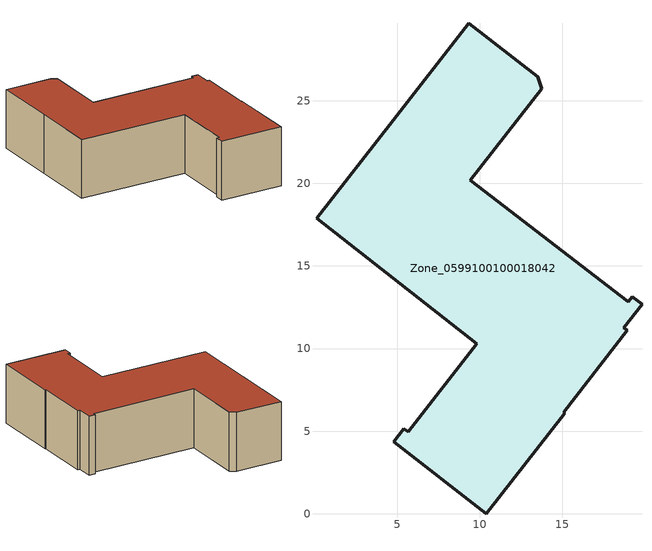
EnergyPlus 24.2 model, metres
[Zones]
Zone_0599100100018042
 floor ground (C_G): 18.99,12.84 19.22,13.13 19.82,12.67 18.72,11.25 18.92,11.1 15.07,6.14 15.13,6.09 10.38,0 4.79,4.36 5.4,5.16 5.66,4.96 9.83,10.3 0.11,17.88 4.75,23.82 9.33,29.69 13.5,26.44 13.76,25.72 9.43,20.19 z0
 wall outside (C_F): 5.66,4.96 5.4,5.16 4.79,4.36 10.38,0 15.13,6.09 15.07,6.14 18.92,11.1 18.72,11.25 19.82,12.67 19.22,13.13 18.99,12.84 9.43,20.19 13.76,25.72 13.5,26.44 9.33,29.69 4.75,23.82 0.11,17.88 9.83,10.3 5.66,4.96 z0:6.56
 roof outside (C_R): 9.33,29.69 4.75,23.82 0.11,17.88 9.83,10.3 5.66,4.96 5.4,5.16 4.79,4.36 10.38,0 15.13,6.09 15.07,6.14 18.92,11.1 18.72,11.25 19.82,12.67 19.22,13.13 18.99,12.84 9.43,20.19 13.76,25.72 13.5,26.44 z6.56
[BUILDING]
Pand.0599100100018042: North Axis=0; Terrain=City; Loads Convergence Tolerance Value=0.04; Temperature Convergence Tolerance Value=0.4; Solar Distribution=FullExterior; Maximum Number of Warmup Days=25; Minimum Number of Warmup Days=1
[Site:Location]
Rotterdam.The.Hague.AP_ZH_NLD Design_Conditions: Latitude=51.96; Longitude=4.45; Time Zone=1; Elevation=-4.5
[SITE:GROUNDTEMPERATURE:BUILDINGSURFACE]
18, 18, 18, 18, 18, 18, 18, 18, 18, 18, 18, 18
[MATERIAL] Thermal Absorptance=0.9; Solar Absorptance=0.7; Visible Absorptance=0.7
Name | Roughness | Thickness | Conductivity | Density | Specific Heat
G.D.2015-2018 | MediumSmooth | 0.15 | 0.0428571 | 540 | 1210
F.D.2015-2018 | Rough | 0.3 | 0.0666667 | 1920 | 840
R.D.2015-2018 | MediumRough | 0.2 | 0.0333333 | 1500 | 1000
[CONSTRUCTION]
C_G: G.D.2015-2018
C_F: F.D.2015-2018
C_R: R.D.2015-2018
[ZONE]
Zone_0599100100018042: Type=1; Multiplier=1; Ceiling Height=Autocalculate; Volume=Autocalculate; Floor Area=autocalculate; Part of Total Floor Area=Yes
[ZONEINFILTRATION:DESIGNFLOWRATE]
Infil_Zone_0599100100018042: Zone or ZoneList or Space or SpaceList=Zone_0599100100018042; Schedule=AlwaysOn; Design Flow Rate Calculation Method=Flow/Area; Flow Rate per Floor Area=0.0021; Constant Term Coefficient=1; Temperature Term Coefficient=0; Velocity Term Coefficient=0; Velocity Squared Term Coefficient=0
[HVACTEMPLATE:ZONE:IDEALLOADSAIRSYSTEM]
Zone_0599100100018042: Maximum Heating Supply Air Temperature=50; Minimum Cooling Supply Air Temperature=13; Maximum Heating Supply Air Humidity Ratio=0.0156; Minimum Cooling Supply Air Humidity Ratio=0.0077; Heating Limit=NoLimit; Cooling Limit=NoLimit; Dehumidification Control Type=ConstantSensibleHeatRatio; Cooling Sensible Heat Ratio=0.7; Dehumidification Setpoint=60; Humidification Control Type=None; Humidification Setpoint=30; Outdoor Air Method=None; Outdoor Air Flow Rate per Person=0.00944; Outdoor Air Flow Rate per Zone Floor Area=0; Outdoor Air Flow Rate per Zone=0; Demand Controlled Ventilation Type=None; Outdoor Air Economizer Type=NoEconomizer; Heat Recovery Type=None; Sensible Heat Recovery Effectiveness=0.7; Latent Heat Recovery Effectiveness=0.65
[ZONECONTROL:THERMOSTAT]
ThermostatControl_Zone_0599100100018042: Zone or ZoneList=Zone_0599100100018042; Control Type Schedule=DualSetpointControlType; Control 1=Thermostat_Zone_0599100100018042; Temperature Difference Between Cutout And Setpoint=0
[THERMOSTATSETPOINT:DUALSETPOINT]
Thermostat_Zone_0599100100018042: Heating Setpoint Temperature Schedule=HeatingSetpoint_Zone_0599100100018042; Cooling Setpoint Temperature Schedule=CoolingSetpoint_Zone_0599100100018042
[SCHEDULE:COMPACT]
HeatingSetpoint_Zone_0599100100018042: Through: 12/31, For: AllDays, Until: 24:00, 21
CoolingSetpoint_Zone_0599100100018042: Through: 12/31, For: AllDays, Until: 24:00, 24
DualSetpointControlType: Through: 12/31, For: AllDays, Until: 24:00, 4
AlwaysOn: Through: 12/31, For: AllDays, Until: 24:00, 1
